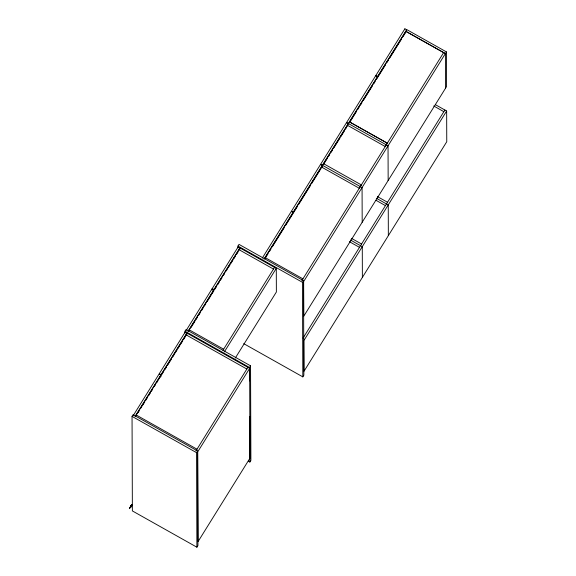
<?xml version="1.0" encoding="UTF-8"?>
<svg xmlns="http://www.w3.org/2000/svg" width="576" height="576" viewBox="0 0 576 576"><rect width="100%" height="100%" fill="white"/><g stroke="black" fill="none" stroke-linecap="round" stroke-linejoin="round"><path stroke-width="0.86" d="M132.163 505.231L130.565 507.708M132.048 416.376L133.085 414.706L197.597 450.986L197.928 545.53L196.891 547.2L132.372 510.919L132.048 416.376L196.56 452.657L196.891 547.2M185.018 333L185.011 331.214L186.048 329.544L250.56 365.825L250.891 460.368L249.854 462.038L248.299 461.16M237.982 247.838L237.974 246.053L239.018 244.382L303.53 280.663L303.862 375.206L302.818 376.877L243.749 343.656M133.301 415.462L159.077 374.033L160.826 375.019L160.834 376.812M186.271 330.307L212.04 288.878L213.797 289.865L188.028 331.294M212.242 290.304L212.234 288.562L238.003 247.133L239.76 248.119L239.767 249.862M135.058 416.448L160.826 375.019M186.797 333.274L161.021 374.702L159.271 373.716L185.04 332.287L186.797 333.274L186.797 335.066M239.76 248.119L213.991 289.548L212.234 288.562M135.526 416.124L187.099 333.18L249.653 368.345L249.97 458.158L198.029 541.656L197.719 451.85L249.653 368.345M188.15 331.517L240.07 248.018L276.286 268.373L276.372 292.003L235.296 358.049M138.125 412.574L139.075 411.048M140.976 407.995L141.926 406.469M142.877 404.942L144.77 401.89M145.721 400.363L147.622 397.31M148.572 395.784L150.466 392.731M151.416 391.205L152.366 389.678M154.267 386.626L155.218 385.099M156.643 382.81L158.062 380.52M159.012 378.994L160.913 375.941M161.863 374.414L163.757 371.362M164.707 369.835L166.608 366.782M167.558 365.256L171.353 359.15M172.778 356.861L174.204 354.571M175.154 353.045L177.048 349.992M177.998 348.466L179.899 345.413M180.85 343.886L182.75 340.834M183.694 339.307L185.594 336.254M191.095 327.413L194.89 321.307M195.84 319.781L197.266 317.491M198.691 315.202L200.11 312.912M201.535 310.622L202.961 308.333M204.386 306.043L205.812 303.754M207.23 301.464L211.032 295.358M211.982 293.832L213.876 290.779M214.826 289.253L216.252 286.963M217.678 284.674L219.103 282.384M220.522 280.094L221.947 277.805M223.373 275.515L224.323 273.989M226.217 270.936L227.167 269.41M228.118 267.883L230.018 264.83M230.969 263.304L232.862 260.251M233.813 258.725L235.238 256.435M236.664 254.146L238.09 251.856M262.274 258.098L291.298 211.442L293.047 212.429L264.031 259.085M322.258 165.463L293.242 212.119L291.485 211.133L320.501 164.477L322.258 165.463L322.265 167.234M264.499 258.746L406.951 29.707L446.436 51.912L446.558 86.58L303.775 316.181L303.653 281.513L446.436 51.912M265.673 257.494L268.042 253.692M269.46 251.41L270.886 249.12M272.304 246.838L284.141 227.808M285.559 225.526L297.396 206.496M298.814 204.214L310.651 185.184M311.594 183.658L321.062 168.437M327.362 158.306L323.618 164.326L323.618 163.699L361.354 184.918L359.266 188.258L321.53 167.04L321.538 167.674M328.306 156.802L329.71 154.541M331.114 152.287L332.518 150.026M333.922 147.773L340.006 137.988M340.942 136.483L344.686 130.457M345.622 128.952L347.494 125.309L385.222 146.527L387.31 143.172L349.574 121.954L387.317 143.172M350.057 121.817L356.213 111.924M357.631 109.642L359.057 107.359M360.475 105.077L361.894 102.787M363.312 100.505L372.312 86.047M373.73 83.758L375.149 81.475M376.567 79.193L385.567 64.728M386.986 62.446L388.404 60.163M389.822 57.881L401.659 38.851M403.085 36.569L405.446 32.76M222.941 350.33L274.536 267.386M224.352 351.878L276.286 268.373M130.334 507.492L131.314 505.289L129.362 508.68L131.796 504.468L131.479 505.022L131.904 505.548M302.234 279.965L302.926 278.849L265.19 257.63L265.205 258.257M195.962 450.857L247.896 367.358M301.896 280.526L443.65 52.589M196.56 452.657L197.597 450.986M249.574 380.873L249.523 367.495L250.56 365.825M302.818 376.877L302.494 282.334L303.53 280.663M303.055 338.09L444.895 110.009M446.652 111.01L303.862 340.603L303.962 371.333L446.76 141.732L446.652 111.01L435.542 104.746M405.922 31.997L405.922 31.37L445.414 53.59L445.529 88.258M405.914 31.378L445.399 53.582M433.728 105.977L443.866 111.679M348.538 123.624L388.037 145.829L388.159 180.504M322.574 165.37L362.074 187.582L362.189 222.264M377.395 196.574L387.526 202.262M376.344 198.238L388.246 204.926L388.346 235.656M376.085 200.347L385.438 205.625M351.425 238.32L361.562 244.008M350.381 239.983L362.275 246.679L362.376 277.409M349.344 241.654L359.482 247.356M237.974 246.053L302.494 282.334M239.033 249.689L273.478 269.064M185.011 331.214L249.523 367.495M246.845 369.036L186.062 334.85L186.07 335.491M196.999 449.186L136.224 414.994L136.231 415.627M130.874 506.002L131.292 506.527M130.982 506.563L131.126 506.794M129.845 507.55L130.248 507.794L130.046 507.326M249.696 416.549L249.854 462.038M223.639 349.834L223.639 349.2L189.194 329.832L189.194 330.466M346.464 122.731L320.695 164.167L322.452 165.154L348.221 123.718L346.464 122.731M375.674 75.766L346.658 122.422L348.415 123.408L377.431 76.752L375.674 75.766M404.885 28.8L375.869 75.456L377.626 76.442L406.642 29.786L404.885 28.8"/></g></svg>
